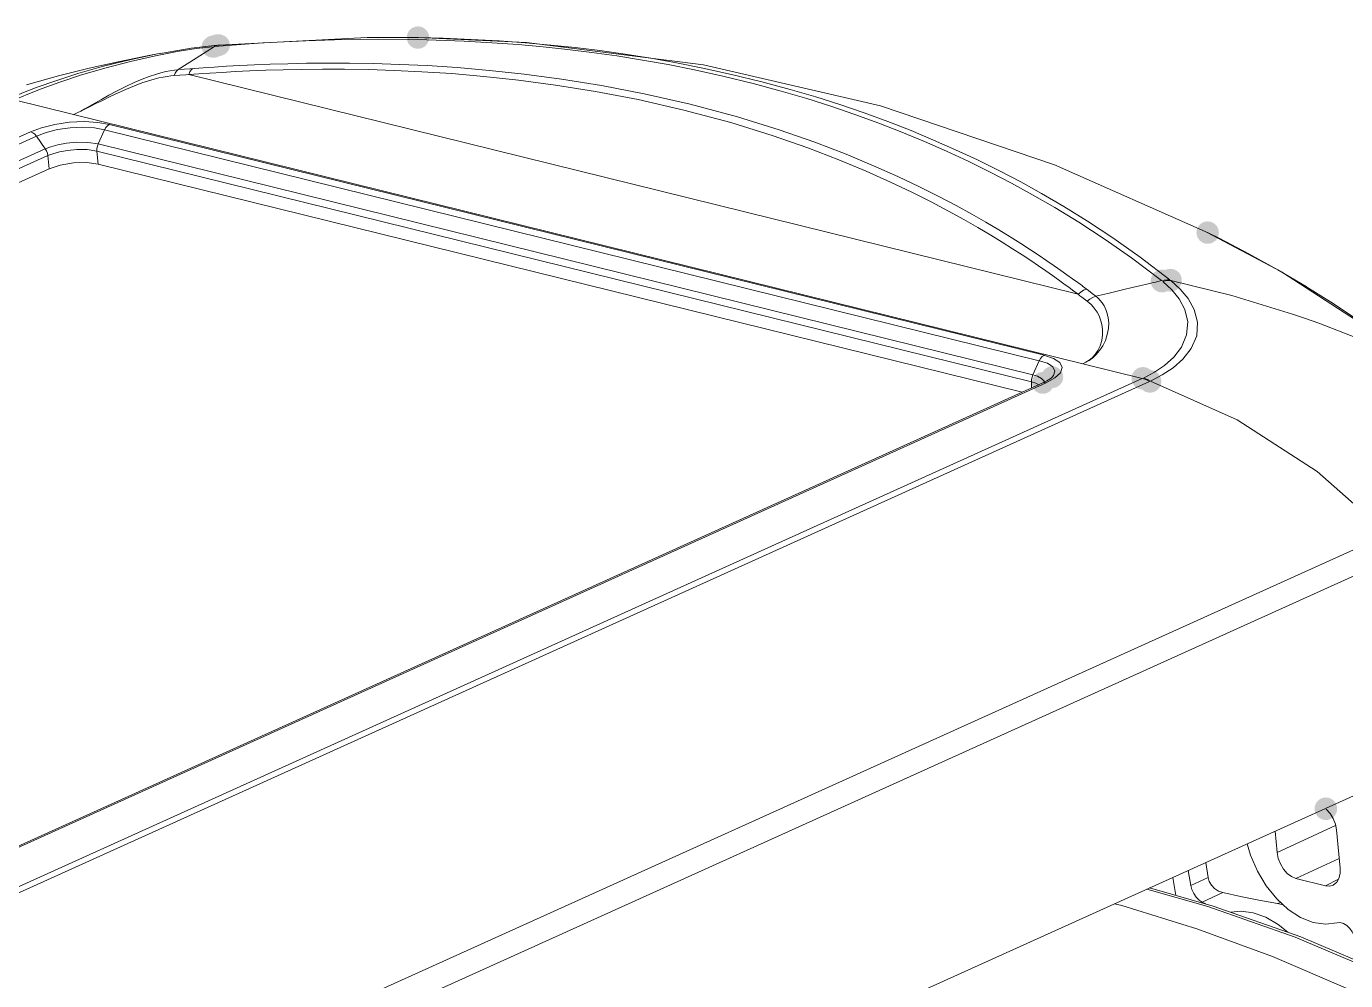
# Model space of a CAD drawing. Header units: millimetres. Extents: x 0 to 260, y 22 to 203.
# Drawn here: x 116.54 to 131.68, y 73.51 to 84.45 of the extents above; entities that cross this region are included whole.
import ezdxf

# ---------------------------------------------------------------- set-up
doc = ezdxf.new("R2010")
doc.units = ezdxf.units.MM

msp = doc.modelspace()

# ---------------------------------------------------------------- hatches: boundary and pattern name
h = msp.add_hatch(color=7)
edge = h.paths.add_edge_path()
edge.add_ellipse((118.688273, 84.217969), major_axis=(0.135997, 0), ratio=0.926071, start_angle=0, end_angle=360)
h = msp.add_hatch(color=7)
h.dxf.hatch_style = 2
h.paths.add_polyline_path([(118.640353, 84.338574), (118.688198, 84.351464), (118.735781, 84.345216), (118.777596, 84.321665), (118.808138, 84.282646), (118.821028, 84.234801), (118.81478, 84.187218), (118.791229, 84.145403), (118.75221, 84.114861), (118.73316, 84.105336), (118.685315, 84.092446), (118.637732, 84.098694), (118.595917, 84.122245), (118.565375, 84.161264), (118.552485, 84.209109), (118.558733, 84.256692), (118.582284, 84.298507), (118.621303, 84.329049)])
h = msp.add_hatch(color=7)
h.dxf.hatch_style = 2
h.paths.add_polyline_path([(118.662225, 84.340656), (118.71007, 84.353545), (118.757653, 84.347297), (118.799468, 84.323746), (118.83001, 84.284727), (118.8429, 84.236882), (118.836652, 84.189299), (118.813101, 84.147484), (118.774082, 84.116942), (118.755032, 84.107417), (118.707187, 84.094527), (118.659604, 84.100776), (118.617789, 84.124327), (118.587247, 84.163345), (118.574357, 84.21119), (118.580605, 84.258773), (118.604156, 84.300589), (118.643175, 84.331131)])
h = msp.add_hatch(color=7)
edge = h.paths.add_edge_path()
edge.add_ellipse((118.741331, 84.236172), major_axis=(0.135997, 0), ratio=0.926071, start_angle=0, end_angle=360)
h = msp.add_hatch(color=7)
edge = h.paths.add_edge_path()
edge.add_arc((121.034104, 84.322849), 0.128323, 0, 360)
h = msp.add_hatch(color=7)
edge = h.paths.add_edge_path()
edge.add_arc((130.095131, 82.085991), 0.128596, 0, 360)
h = msp.add_hatch(color=7)
edge = h.paths.add_edge_path()
edge.add_arc((129.572456, 81.530649), 0.131094, 0, 360)
h = msp.add_hatch(color=7)
edge = h.paths.add_edge_path()
edge.add_arc((129.667529, 81.540279), 0.130833, 0, 360)
h = msp.add_hatch(color=7)
edge = h.paths.add_edge_path()
edge.add_arc((128.31258, 80.428183), 0.12506, 0, 360)
h = msp.add_hatch(color=7)
edge = h.paths.add_edge_path()
edge.add_arc((129.351476, 80.414319), 0.129496, 0, 360)
h = msp.add_hatch(color=7)
edge = h.paths.add_edge_path()
edge.add_arc((128.204383, 80.362002), 0.125261, 0, 360)
h = msp.add_hatch(color=7)
edge = h.paths.add_edge_path()
edge.add_arc((129.433814, 80.379676), 0.12976, 0, 360)
h = msp.add_hatch(color=7)
edge = h.paths.add_edge_path()
edge.add_arc((131.451174, 75.477476), 0.129515, 0, 360)

# ---------------------------------------------------------------- linework, layer by layer
at = {"color": 7, "lineweight": 0}
for points in [[(121.04049, 84.322849), (120.452056, 84.324613), (118.752373, 84.237124)], [(122.280045, 84.264959), (121.027684, 84.322814)], [(121.04049, 84.322849), (121.321654, 84.315794), (121.644093, 84.302741), (121.966179, 84.284749), (122.268862, 84.262524), (122.557081, 84.237124), (122.83754, 84.207844), (123.120115, 84.173272), (123.410451, 84.132349), (123.70502, 84.08543), (123.999942, 84.032866), (124.30439, 83.972188), (124.630356, 83.900574), (124.98137, 83.814849), (125.304162, 83.727713), (125.597673, 83.641636), (125.876367, 83.553441), (126.152592, 83.459955), (126.425995, 83.360119), (126.692343, 83.256049), (126.950576, 83.148099), (127.202459, 83.036622), (127.452579, 82.919147), (127.705167, 82.794616), (127.949642, 82.666911), (128.190237, 82.534619), (128.445295, 82.386099), (128.71764, 82.217472), (129.007623, 82.026266), (129.319126, 81.805427), (129.660968, 81.54543)], [(118.022582, 84.114746), (118.273054, 84.162724), (118.490365, 84.195885), (118.677337, 84.217051)], [(118.432721, 84.200541), (118.078885, 84.14198)], [(118.731242, 84.235325), (118.432792, 84.2004)], [(118.488037, 84.085148), (118.699351, 84.219203)], [(118.730571, 84.235325), (118.715755, 84.232856), (118.696352, 84.226859)], [(118.699209, 84.219133), (119.252718, 84.261113), (119.746254, 84.287219), (120.185815, 84.300977), (120.577046, 84.305211), (120.92559, 84.302741)], [(118.752267, 84.237054), (118.737451, 84.234937), (118.718048, 84.22894)], [(120.92559, 84.302847), (121.242737, 84.295086), (121.563059, 84.282033), (121.882676, 84.264041), (122.183596, 84.241816), (122.469698, 84.216064), (122.748393, 84.186783), (123.028498, 84.152211), (123.317423, 84.111641), (123.609876, 84.064722), (123.903387, 84.012511), (124.206423, 83.952186), (124.530979, 83.880572), (124.880229, 83.795552), (125.201962, 83.708416), (125.494768, 83.623044), (125.772757, 83.535202), (126.047923, 83.442069), (126.320621, 83.342586), (126.586615, 83.238869), (126.844848, 83.131978), (127.096732, 83.020852), (127.347204, 82.90373), (127.600146, 82.779552), (127.845326, 82.6522), (128.086273, 82.520614), (128.34239, 82.3728), (128.615793, 82.205583), (128.907187, 82.015083), (129.221159, 81.795302), (129.565823, 81.536011)], [(130.099894, 82.083522), (128.336357, 82.863161), (126.34281, 83.53873), (124.310458, 84.00863), (122.279869, 84.2651)], [(116.335881, 83.618317), (116.488633, 83.683581), (116.666433, 83.752725), (116.877747, 83.82822), (117.131394, 83.909359), (117.427022, 83.993672), (117.744522, 84.072342), (118.046853, 84.136195)], [(116.414585, 83.612814), (116.557107, 83.674197), (116.724324, 83.739814), (116.923996, 83.81178), (117.162827, 83.89045), (117.440463, 83.972647), (117.737502, 84.050258), (118.022546, 84.114816)], [(118.085658, 84.143356), (117.908564, 84.109137), (117.594944, 84.045989), (117.260511, 83.971906), (116.909144, 83.884417), (116.54155, 83.779289)], [(118.283038, 83.954902), (118.488001, 84.085077)], [(118.418081, 83.965591), (118.568717, 83.976528), (118.696422, 83.985347), (118.836475, 83.993814), (118.989934, 84.00228), (119.15715, 84.010041), (119.339889, 84.017097), (119.539561, 84.023094), (119.756872, 84.02768), (119.993234, 84.029797), (120.248997, 84.029091), (120.524517, 84.024858), (120.821203, 84.015686), (121.14082, 84.000869), (121.484425, 83.978291), (121.854489, 83.946541), (122.252422, 83.903855), (122.679989, 83.847411), (123.138953, 83.77368), (123.631431, 83.679136), (124.158834, 83.558486), (124.699642, 83.413494), (125.178009, 83.265327), (125.588642, 83.1221), (125.946359, 82.984869), (126.261742, 82.853636), (126.541142, 82.729105), (126.789145, 82.610925), (127.011042, 82.500153), (127.210009, 82.395025), (127.389572, 82.2966), (127.551497, 82.204172), (127.6979, 82.117741), (127.830545, 82.036602), (127.950842, 81.960755), (128.060556, 81.8902), (128.160039, 81.824583), (128.251056, 81.763553), (128.333959, 81.706402), (128.410159, 81.65278), (128.480009, 81.603039), (128.544567, 81.556472), (128.603481, 81.513433), (128.657103, 81.473569)], [(117.267073, 83.535979), (117.403598, 83.613237), (117.48897, 83.660862), (117.583514, 83.711662), (117.681939, 83.761756), (117.778601, 83.807265), (117.869264, 83.845718), (117.950756, 83.876762), (118.02237, 83.900398), (118.085517, 83.918743), (118.141962, 83.932501), (118.192762, 83.942731), (118.238976, 83.95014), (118.283073, 83.954726)], [(117.273634, 83.532874), (117.339251, 83.565682), (117.415098, 83.603077), (117.501882, 83.64541), (117.595721, 83.689507), (117.691323, 83.732194), (117.783046, 83.770294), (117.867359, 83.802044), (117.941796, 83.826738), (118.006354, 83.845788), (118.062798, 83.859899), (118.11254, 83.870482), (118.15699, 83.877891), (118.197559, 83.883183), (118.236012, 83.88671)], [(118.236012, 83.88671), (118.301982, 83.890944)], [(118.283038, 83.954902), (118.264693, 83.938674), (118.248818, 83.915744), (118.236118, 83.886816)], [(118.283038, 83.954902), (118.350065, 83.960547)], [(118.301982, 83.890838), (118.369362, 83.895777)], [(118.350065, 83.960406), (118.418151, 83.965697)], [(118.369362, 83.895671), (118.403934, 83.898846)], [(118.403793, 83.89874), (128.607538, 81.379201)], [(118.40397, 83.89874), (118.519328, 83.906854), (118.646328, 83.915673), (118.786028, 83.923787), (118.938781, 83.932607), (119.105645, 83.940368), (119.287678, 83.947423), (119.486292, 83.953421), (119.702898, 83.958007), (119.9382, 83.960123), (120.192553, 83.959418), (120.467367, 83.955184), (120.762642, 83.946365), (121.080495, 83.931196), (121.423042, 83.908971), (121.791342, 83.877573), (122.187511, 83.83524), (122.612961, 83.778796), (123.069809, 83.705418), (123.56017, 83.611579), (124.085103, 83.491634), (124.622736, 83.347348), (125.098986, 83.199534), (125.507503, 83.057365), (125.863456, 82.92084), (126.177428, 82.789959), (126.455064, 82.666134), (126.701656, 82.548659), (126.922142, 82.437534), (127.120403, 82.333465), (127.298556, 82.235393), (127.459775, 82.143318), (127.605472, 82.056887), (127.737411, 81.976454), (127.857003, 81.901312), (127.965659, 81.831109), (128.064789, 81.765493), (128.1551, 81.704462), (128.23765, 81.647665), (128.313145, 81.594748), (128.382995, 81.545007), (128.446495, 81.498793), (128.505056, 81.455754), (128.558678, 81.41589), (128.607361, 81.379201)], [(118.452724, 83.968343), (118.433674, 83.951762), (118.417093, 83.928479), (118.40404, 83.898846)], [(129.345231, 80.411637), (116.402167, 83.607451)], [(117.085181, 83.438824), (117.123633, 83.457874), (117.165967, 83.479746), (117.212886, 83.505499), (117.267214, 83.535837)], [(117.085181, 83.438824), (117.123986, 83.457874), (117.167731, 83.479393), (117.273564, 83.533015)], [(116.589104, 83.240386), (116.716104, 83.289069), (116.869563, 83.327169), (117.037132, 83.350806), (117.20576, 83.358567), (117.363099, 83.3501), (117.496802, 83.325406)], [(116.657649, 83.190786), (116.766658, 83.233824), (116.898596, 83.267338), (117.04253, 83.287799), (117.187521, 83.294502), (117.322988, 83.286388), (117.437994, 83.263811)], [(117.437958, 83.263811), (117.364933, 83.103297)], [(117.437958, 83.263811), (128.162756, 80.615861)], [(117.49465, 83.325829), (117.472777, 83.311718), (117.453727, 83.290551), (117.438205, 83.26374)], [(117.496696, 83.325476), (128.21726, 80.678232)], [(103.659481, 77.397504), (116.58914, 83.24021)], [(116.657649, 83.190786), (103.723757, 77.345963)], [(116.590974, 83.241444), (116.613552, 83.231214), (116.636835, 83.214281), (116.657296, 83.190644)], [(116.657649, 83.190786), (116.758544, 83.046852)], [(117.364933, 83.103297), (117.244636, 83.121288), (117.116931, 83.122347), (117.000514, 83.111411), (116.901031, 83.093066), (116.82095, 83.070488), (116.758508, 83.046852)], [(117.350963, 83.021276), (117.351316, 83.049145), (117.355902, 83.076662), (117.365074, 83.10312)], [(128.089519, 80.455382), (117.365074, 83.103332)], [(103.825005, 77.201818), (116.758544, 83.046641)], [(116.787542, 82.968924), (103.857178, 77.125512)], [(116.787542, 82.968924), (116.78225, 82.995735), (116.772373, 83.022193), (116.758614, 83.046887)], [(117.35114, 83.021276), (117.238956, 83.038209), (117.12007, 83.03962), (117.01212, 83.029037), (116.920045, 83.012456), (116.845256, 82.99129), (116.787401, 82.969065)], [(116.787542, 82.968924), (116.802006, 82.818993)], [(128.072303, 80.374419), (117.351034, 83.021311)], [(117.35114, 83.021276), (117.365251, 82.871698)], [(116.801829, 82.819064), (103.978357, 77.02363)], [(116.801829, 82.819064), (116.928829, 82.861044), (117.080524, 82.885739), (117.233629, 82.889619), (117.365216, 82.871627)], [(117.365286, 82.871769), (127.965906, 80.254157)], [(130.941868, 81.636023), (130.090263, 82.088284)], [(131.22335, 81.467889), (130.901969, 81.657684), (130.567183, 81.843598), (130.225694, 82.021045), (130.099752, 82.083487)], [(132.225521, 80.804032), (130.941763, 81.635882)], [(128.706174, 81.436527), (128.671602, 81.42418), (128.638441, 81.404425), (128.607397, 81.379377)], [(128.657103, 81.473393), (128.728011, 81.420123)], [(129.229661, 81.455507), (129.133353, 81.432576)], [(129.312, 81.475121), (129.229802, 81.455366)], [(129.382097, 81.492019), (129.311894, 81.475086)], [(129.579335, 81.525075), (129.683404, 81.431236), (129.769129, 81.325402), (129.832982, 81.202989), (129.86579, 81.06223), (129.853443, 80.913358), (129.794882, 80.773658), (129.705276, 80.656183), (129.599796, 80.561639), (129.484085, 80.483322), (129.35779, 80.417)], [(129.495444, 81.519219), (129.471455, 81.513221), (129.443939, 81.506871), (129.382202, 81.492055)], [(129.674267, 81.535058), (129.780453, 81.438044), (129.87147, 81.329036), (129.942026, 81.2038), (129.980126, 81.058103), (129.968837, 80.903233), (129.906395, 80.757889), (129.810439, 80.635122), (129.697551, 80.535639), (129.574784, 80.453442), (129.440376, 80.382533)], [(129.565717, 81.536117), (129.538554, 81.529414), (129.495515, 81.519183)], [(129.660826, 81.545395), (129.629782, 81.545748), (129.597679, 81.54222), (129.565576, 81.536222)], [(129.674267, 81.535058), (129.643223, 81.535058), (129.611473, 81.531531), (129.57937, 81.525181)], [(129.674267, 81.535058), (130.37312, 81.363256), (131.067739, 81.151589)], [(132.181071, 80.828127), (131.848754, 81.06343), (131.534782, 81.272627), (131.223279, 81.467713)], [(128.607467, 81.379342), (128.628987, 81.362409), (128.650506, 81.346181), (128.713653, 81.299262)], [(128.812466, 81.355247), (128.837514, 81.333375), (128.861855, 81.308328), (128.885139, 81.279047), (128.907011, 81.245181), (128.926414, 81.20567), (128.942641, 81.159809), (128.95393, 81.108303), (128.959222, 81.050095), (128.956047, 80.985889), (128.943347, 80.918509), (128.921122, 80.85007), (128.89043, 80.787275), (128.855153, 80.732242), (128.8167, 80.687086), (128.776836, 80.650397), (128.737325, 80.620764), (128.698872, 80.598186), (128.662183, 80.580195)], [(128.713759, 81.299438), (128.73669, 81.281094), (128.759973, 81.259927), (128.782904, 81.23488), (128.805834, 81.205599), (128.828059, 81.171732), (128.84852, 81.131516), (128.866512, 81.085655), (128.88027, 81.033091), (128.888031, 80.974882), (128.888031, 80.911735), (128.878859, 80.84753), (128.860867, 80.786499), (128.83582, 80.73323), (128.805481, 80.688074), (128.771615, 80.651032), (128.735279, 80.621046), (128.69859, 80.598116), (128.662254, 80.580124)], [(128.812466, 81.355247), (128.777894, 81.343253), (128.744733, 81.324203), (128.713689, 81.299509)], [(128.728047, 81.420018), (128.770733, 81.387209)], [(128.770592, 81.38728), (128.812572, 81.355177)], [(128.950614, 81.388303), (128.812325, 81.355142)], [(129.133388, 81.4324), (128.950649, 81.388303)], [(131.067634, 81.151624), (131.219328, 81.099766), (131.370317, 81.045791)], [(131.370458, 81.045861), (131.959597, 80.816556)], [(128.219235, 80.677949), (128.196657, 80.664191), (128.177607, 80.642672), (128.162791, 80.615861)], [(128.217154, 80.678267), (128.325457, 80.642989), (128.397423, 80.595717), (128.42494, 80.539625), (128.406596, 80.4793), (128.342743, 80.418975)], [(128.162897, 80.615931), (128.089519, 80.455417)], [(128.162897, 80.615578), (128.257088, 80.586651), (128.319177, 80.546434), (128.343166, 80.498456), (128.326938, 80.446245), (128.312474, 80.428253)], [(115.498033, 74.153607), (129.345267, 80.411532)], [(129.427429, 80.376818), (115.580195, 74.118893)], [(128.122574, 80.358227), (128.072127, 80.374455)], [(128.072303, 80.374419), (128.073714, 80.401583), (128.079712, 80.4291), (128.089589, 80.455206)], [(128.072303, 80.374419), (128.073362, 80.302806)], [(128.143953, 80.438166), (128.089625, 80.455453)], [(128.189249, 80.413684), (128.144094, 80.438025)], [(128.219235, 80.369269), (128.21853, 80.381263), (128.189249, 80.413719)], [(128.251444, 80.384756), (128.204877, 80.362531)], [(128.342884, 80.418869), (128.240578, 80.363836)], [(128.31258, 80.428183), (128.299175, 80.416188), (128.25155, 80.384791)], [(129.427429, 80.376818), (129.399912, 80.391635), (129.372748, 80.403277), (129.345231, 80.411743)], [(129.44034, 80.382674), (129.412824, 80.397491), (129.385307, 80.40878), (129.35779, 80.417247)], [(129.44034, 80.382674), (130.431646, 79.939586), (131.351338, 79.345861), (132.165549, 78.627252)], [(128.203889, 80.361684), (115.271056, 74.517215)], [(128.240578, 80.36373), (115.31092, 74.520672)], [(128.156159, 80.340306), (128.122645, 80.358297)], [(128.24266, 80.364436), (128.219729, 80.3662), (128.204912, 80.362319)], [(117.054348, 71.798215), (132.165584, 78.627287)], [(132.266161, 78.371771), (117.154925, 71.542698)], [(132.680957, 76.039451), (117.382396, 69.125712)], [(131.456571, 75.473419), (131.499963, 75.42403), (131.535593, 75.365116), (131.560641, 75.300558), (131.573341, 75.234236)], [(130.891915, 74.974909), (131.563251, 75.286059)], [(131.615392, 74.796121), (131.573411, 75.234271)], [(130.868138, 75.22023), (130.891774, 74.97505)], [(130.548803, 75.075874), (130.586551, 74.943582), (130.666278, 74.761196), (130.76682, 74.593979), (130.887117, 74.445107), (131.020114, 74.322693), (131.161226, 74.230971), (131.305864, 74.173115), (131.446623, 74.152301), (131.580326, 74.168529)], [(131.107921, 74.678646), (131.057474, 74.69946), (131.00879, 74.735796), (130.965046, 74.785185), (130.929415, 74.844099), (130.904721, 74.908657), (130.892021, 74.974979)], [(130.101093, 74.689335), (130.075693, 74.861843)], [(131.107921, 74.678646), (131.604632, 74.908657)], [(131.615392, 74.796121), (131.615039, 74.733326), (131.601633, 74.678293), (131.576233, 74.634196), (131.536017, 74.602446)], [(129.69561, 74.690358), (129.731594, 74.482219)], [(129.901633, 74.597331), (129.873058, 74.770544)], [(129.901633, 74.597331), (130.100952, 74.689406)], [(130.101093, 74.689335), (130.114146, 74.644532), (130.138488, 74.601493), (130.174471, 74.563393), (130.219274, 74.53376), (130.270074, 74.515768)], [(131.107921, 74.678646), (131.44694, 74.595037)], [(131.44694, 74.594932), (131.59546, 74.667957)], [(129.397443, 74.555667), (130.097706, 74.357759)], [(132.170382, 73.581366), (131.164259, 74.006816), (130.15849, 74.36171), (129.426123, 74.568438)], [(130.031843, 74.405807), (129.996212, 74.429091), (129.963404, 74.462957), (129.935182, 74.504232), (129.914368, 74.550446), (129.901668, 74.597366)], [(130.031843, 74.405807), (130.269968, 74.515874)], [(130.896395, 74.392367), (130.681554, 74.430114), (130.472356, 74.471389), (130.270215, 74.515839)], [(131.536158, 74.602516), (131.495941, 74.591228), (131.446905, 74.595108)], [(131.702916, 73.410516), (130.837552, 73.781991), (129.971835, 74.100902), (129.108588, 74.366896), (129.025685, 74.38771)], [(130.073541, 74.385805), (130.031913, 74.405913)], [(130.097812, 74.3579), (131.098996, 74.004417), (132.100884, 73.580731)], [(130.896395, 74.392367), (130.934142, 74.401539)], [(130.896395, 74.392367), (130.962718, 74.375433)], [(130.362396, 74.289708), (130.477754, 74.302761), (130.618512, 74.284064), (130.76174, 74.232911), (130.903909, 74.150008), (131.013623, 74.060403)], [(131.580255, 74.168423), (131.614827, 74.171246), (131.652222, 74.161015), (131.690322, 74.139143), (131.725247, 74.105276), (131.75488, 74.064354), (131.777105, 74.01814)]]:
    msp.add_lwpolyline(points, dxfattribs=at)

doc.saveas('drawing.dxf')
